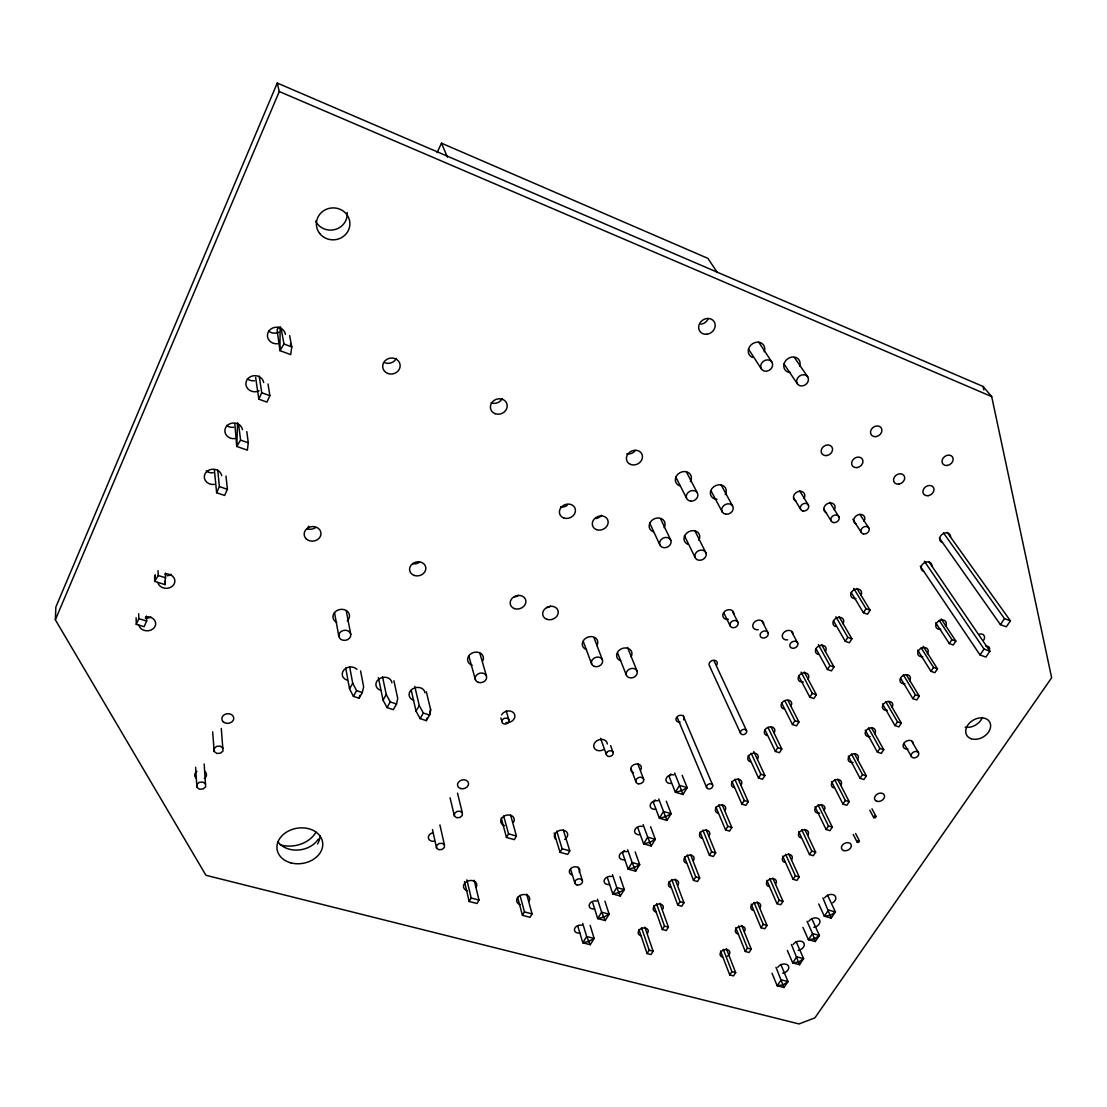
<?xml version="1.0" encoding="UTF-8"?>
<svg xmlns="http://www.w3.org/2000/svg" width="1107" height="1107" viewBox="0 0 1107 1107"><rect width="100%" height="100%" fill="white"/><g stroke="black" fill="none" stroke-linecap="round" stroke-linejoin="round"><path stroke-width="1.5" d="M280.14 326.537L279.933 350.628L290.74 354.641L291.764 346.92L289.647 335.642M237.604 422.791L236.732 446.453L247.373 450.148L248.286 442.8L246.806 431.592M55.35 619.809L55.862 607.023L277.262 83.053L983.099 386.481L991.692 396.597L1051.65 677.761L814.904 1017.859L799.033 1023.947L205.944 875.291L55.35 619.809L279.268 91.521L277.262 83.053M436.559 848.045L436.698 845.499L439.064 843.548L442.288 843.34L444.46 845.015L444.322 847.561L441.956 849.498L438.746 849.692L436.559 848.045L432.477 829.6M454.41 816.011L454.562 813.41L456.97 811.431L460.208 811.251L462.38 812.953L462.228 815.555L459.834 817.519L456.596 817.713L454.41 816.011L450.065 797.801M155.229 574.713L154.676 581.396L165.081 584.648L165.538 573.025M430.568 709.393L429.571 715.094L426.32 720.657L420.12 718.595L416.024 711.151L411.25 690.284M378.4 677.636L383.05 700.108L387.035 707.567L393.331 709.656L396.541 704.024L397.731 698.351L393.898 680.736M426.32 720.657L426.901 718.097M345.716 668.033L349.535 688.886L353.41 696.358L359.083 698.24L362.28 692.553L363.663 686.88L360.564 670.884M359.083 698.24L359.789 695.404M146.498 616.045L146.664 621.013L144.118 626.7L136.286 624.348L138.832 618.647L138.693 613.679M278.341 327.202L277.11 329.941L279.933 350.628L283.945 344L281.04 327.921M225.994 476.093L227.405 489.308L224.624 495.438L216.626 492.753L219.394 486.61L217.733 470.101M268.019 383.977L269.873 395.669L266.953 402.104L258.83 399.184L261.736 392.736L259.232 376.062M437.099 152.586L441.485 143.19L707.885 258.36L717.336 272.516M307.192 529.312L308.687 526.199M349.535 688.886L352.704 683.199L349.729 667.189M353.41 696.358L356.592 690.643L352.704 683.199M383.05 700.108L386.246 694.476L382.552 676.861M387.035 707.567L390.245 701.921L386.246 694.476M474.197 880.245L478.985 900.046L476.979 903.506L469.188 901.485L471.195 898.012L466.891 879.857M510.576 815.001L516.415 836.034L514.34 839.632L506.48 837.459L508.556 833.848L503.699 816.053M416.024 711.151L419.249 705.588L414.779 686.368M420.12 718.595L423.358 713.019L419.249 705.588M526.669 894.152L532.066 913.898L530.045 917.302L522.435 915.323L524.469 911.905L520.041 895.452M563.338 830.07L569.801 850.882L567.697 854.41L560.031 852.293L562.121 848.751L556.738 831.136M158.038 570.672L158.246 575.515L154.676 581.396L154.634 576.249M238.586 424.119L240.579 440.129L236.732 446.453L234.864 424.244M624.182 850.522L622.591 853.137L628.098 869.092L635.653 871.195L639.694 864.65L635.183 851.92M655.095 799.877L653.448 802.561L659.371 818.211L666.967 820.425L671.133 813.687L666.289 801.219M670.87 774.014L669.209 776.74L675.353 792.211L682.977 794.494L687.184 787.672L682.175 775.329M577.882 926.393L582.822 942.79L590.294 944.714L594.155 938.432L590.128 925.355M592.591 902.316L597.697 918.561L605.197 920.54L609.127 914.188L604.934 901.209M607.48 877.893L612.794 893.999L620.321 896.033L624.306 889.585L619.962 876.73M637.909 828.022L643.624 843.825L651.207 845.983L655.302 839.355L650.625 826.749M644.883 927.168L653.13 951.217L651.013 954.566L647.069 953.542L649.2 950.193L641.548 927.749M659.897 903.326L668.434 927.168L666.276 930.558L662.332 929.506L664.491 926.116L656.562 903.852M675.118 879.152L683.946 902.786L681.76 906.218L677.802 905.139L679.989 901.693L671.797 879.636M690.574 854.604L699.707 878.017L697.479 881.504L693.508 880.397L695.722 876.91L687.253 855.047M706.211 829.752L715.662 852.943L713.406 856.472L709.421 855.337L711.676 851.795L702.903 830.153M722.082 804.554L731.838 827.51L729.555 831.094L725.555 829.918L727.839 826.32L718.775 804.9M738.161 778.996L748.249 801.703L745.938 805.342L741.925 804.139L744.236 800.486L734.868 779.3M753.784 751.584L764.909 775.537L762.557 779.231L758.53 777.986L760.883 774.291L751.196 753.327M771.247 727.23L781.805 748.982L779.411 752.732L775.384 751.445L777.764 747.695L768.009 727.507M788.046 700.565L798.936 722.041L796.528 725.846L792.474 724.518L794.895 720.726L784.821 700.773M804.277 671.991L816.329 694.698L813.88 698.559L809.826 697.202L812.275 693.342L801.081 672.143M821.546 644.551L833.986 666.954L831.495 670.87L827.427 669.472L829.918 665.556L818.35 644.648M839.064 616.71L851.906 638.794L849.373 642.766L845.291 641.34L847.81 637.355L835.882 616.751M856.86 588.412L870.116 610.178L867.542 614.205L863.446 612.738L866.02 608.698L853.705 588.398M726.372 948.741L735.685 972.624L733.526 975.89L729.734 974.907L731.907 971.642L723.258 949.336M741.662 925.48L751.266 949.169L749.065 952.477L745.274 951.467L747.46 948.159L738.549 926.033M757.133 901.928L767.026 925.424L764.812 928.773L761.007 927.735L763.221 924.387L754.033 902.454M772.811 878.059L783.009 901.361L780.753 904.751L776.948 903.686L779.19 900.295L769.711 878.543M788.696 853.871L799.212 876.952L796.929 880.397L793.11 879.304L795.393 875.858L785.61 854.3M804.803 829.351L815.651 852.21L813.327 855.697L809.494 854.576L811.805 851.089L801.731 829.738M821.131 804.485L832.312 827.123L829.959 830.665L826.113 829.503L828.465 825.96L818.073 804.831M837.695 779.286L849.207 801.676L846.827 805.273L842.967 804.069L845.347 800.486L834.65 779.577M854.479 753.715L866.338 775.869L863.93 779.508L860.056 778.29L862.478 774.637L851.449 753.964M871.513 727.797L883.732 749.688L881.283 753.383L877.394 752.123L879.844 748.429L868.483 727.991M888.783 701.506L901.361 723.134L898.87 726.884L894.982 725.583L897.473 721.833L885.766 701.644M906.315 674.8L919.28 696.165L916.748 699.956L912.846 698.628L915.378 694.822L903.326 674.896M923.196 646.35L937.435 668.822L934.875 672.682L930.959 671.312L933.519 667.452L921.107 647.789M941.199 618.924L955.853 641.091L953.252 644.994L949.336 643.582L951.923 639.666L939.151 620.28M929.022 561.941L989.921 651.165L985.922 657.088L980.027 654.97L984.026 649.034L924.4 561.235M947.122 532.315L1010.4 620.833L1006.332 626.839L1000.424 624.652L1004.478 618.633L943.524 532.965M772.008 973.219L777.156 985.742L783.977 987.499L788.018 981.577L780.809 964.418M787.368 950.456L792.681 962.869L799.517 964.681L803.599 958.676L796.182 941.656M802.935 927.375L808.401 939.705L815.264 941.559L819.401 935.484L811.777 918.589M818.723 903.99L824.341 916.209L831.219 918.132L835.411 911.96L827.566 895.217M815.264 941.559L812.538 933.602L808.401 939.705L814.489 938.819L819.401 935.484L812.538 933.602L807.045 921.301M605.197 920.54L601.627 912.196L597.697 918.561L603.647 917.219L609.127 914.188L601.627 912.196L597.489 899.216M590.294 944.714L586.682 936.508L582.822 942.79L588.716 941.462L594.155 938.432L586.682 936.508L582.697 923.418M620.321 896.033L616.765 887.537L612.794 893.999L618.799 892.629L624.306 889.585L616.765 887.537L612.475 874.682M651.207 845.983L647.72 837.183L643.624 843.825L649.726 842.413L655.302 839.355L647.72 837.183L643.098 824.563M635.653 871.195L632.139 862.533L628.098 869.092L634.159 867.694L639.694 864.65L632.139 862.533L627.683 849.802M666.967 820.425L663.522 811.459L659.371 818.211L665.528 816.758L671.133 813.687L663.522 811.459L658.734 798.977M682.977 794.494L679.56 785.361L675.353 792.211L681.552 790.744L687.184 787.672L679.56 785.361L674.606 773.018M649.2 950.193L653.13 951.217M731.907 971.642L735.685 972.624M471.195 898.012L478.985 900.046M524.469 911.905L532.066 913.898M664.491 926.116L668.434 927.168M747.46 948.159L751.266 949.169M679.989 901.693L683.946 902.786M763.221 924.387L767.026 925.424M508.556 833.848L516.415 836.034M562.121 848.751L569.801 850.882M695.722 876.91L699.707 878.017M779.19 900.295L783.009 901.361M711.676 851.795L715.662 852.943M795.393 875.858L799.212 876.952M727.839 826.32L731.838 827.51M811.805 851.089L815.651 852.21M744.236 800.486L748.249 801.703M828.465 825.96L832.312 827.123M138.832 618.647L146.664 621.013M760.883 774.291L764.909 775.537M845.347 800.486L849.207 801.676M158.246 575.515L165.787 577.882M777.764 747.695L781.805 748.982M862.478 774.637L866.338 775.869M794.895 720.726L798.936 722.041M879.844 748.429L883.732 749.688M812.275 693.342L816.329 694.698M897.473 721.833L901.361 723.134M356.592 690.643L362.28 692.553M390.245 701.921L396.541 704.024M423.358 713.019L429.571 715.094L430.706 709.988L426.333 691.764M219.394 486.61L227.405 489.308M829.918 665.556L833.986 666.954M915.378 694.822L919.28 696.165M240.579 440.129L248.286 442.8M847.81 637.355L851.906 638.794M933.519 667.452L937.435 668.822M984.026 649.034L989.921 651.165M866.02 608.698L870.116 610.178M951.923 639.666L955.853 641.091M261.736 392.736L269.873 395.669M1004.478 618.633L1010.4 620.833M283.945 344L291.764 346.92L290.366 344.097M279.268 91.521L991.692 396.597M195.621 767.317L196.894 787.326L199.523 789.208L203.148 789L205.653 786.842L204.172 764.024M205.57 783.991L202.955 782.096L199.329 782.289L196.811 784.462L196.894 787.326M212.655 731.769L214.191 751.473L216.82 753.41L220.473 753.217L223.019 751.03L221.289 728.448M222.95 748.097L220.321 746.16L216.654 746.339L214.121 748.54L214.191 751.473M875.928 816.274L874.253 816.191L873.727 817.658L875.402 817.741L876.038 816.509L871.984 808.802M939.345 538.002L1000.424 624.652M794.466 357.575L807.736 376.878A6.255 5.286 -35.9 0 1 802.437 385.928A6.255 5.286 -35.9 0 1 797.455 378.248A6.255 5.286 -35.9 0 1 807.736 376.878M920.291 566.175L980.027 654.97M783.867 363.774L797.358 383.838M758.641 342.063L771.87 362.058A6.296 5.397 -35.5 0 1 766.611 371.219A6.296 5.397 -35.5 0 1 761.478 363.414A6.296 5.397 -35.5 0 1 771.87 362.058M935.706 622.771L949.336 643.582M859.931 514.395L868.94 528.247M748.54 349.148L761.436 369.088M852.805 519.225L861.177 532.246M829.78 502.301L838.926 516.803M917.717 650.196L930.959 671.312M823.926 509.289L831.108 520.843M799.614 490.719L808.456 505.179M851.186 592.383L863.446 612.738M793.65 497.735L800.582 509.262M900.849 678.66L912.846 698.628M911.85 741.358L918.547 752.857M882.5 703.914L894.982 725.583M833.405 620.681L845.291 641.34M903.879 743.406L911.393 756.468M865.273 730.191L877.394 752.123M815.914 648.522L827.427 669.472M721.058 484.797L732.46 505.719M791.823 632.139L797.746 643.153A4.22 3.335 -27.4 0 1 792.847 648.287A4.22 3.335 -27.4 0 1 790.952 642.793A4.22 3.335 -27.4 0 1 797.746 643.153M711.234 491.245L722.484 512.347M848.294 756.095L860.056 778.29M869.798 810.186L873.727 817.658M798.673 675.962L809.826 697.202M686.257 471.637L697.106 492.49M762.031 621.179L768.106 632.9A4.248 3.39 -26.8 0 1 763.193 638.075A4.248 3.39 -26.8 0 1 761.229 632.526A4.248 3.39 -26.8 0 1 768.106 632.9M859.461 841.085L857.98 840.642L857.053 842.012L858.548 842.455L859.461 841.085L855.642 833.543M831.551 781.639L842.967 804.069M675.768 476.979L686.465 498.012M853.248 834.457L857.053 842.012M781.68 703L792.474 724.518M694.864 530.779L706.045 553.085A5.909 4.898 -26.6 0 1 699.126 560.28A5.909 4.898 -26.6 0 1 696.441 552.213A5.909 4.898 -26.6 0 1 706.045 553.085M732.64 611.742L738.009 622.494A4.276 3.446 -26.1 0 1 733.097 627.724A4.276 3.446 -26.1 0 1 731.049 622.106A4.276 3.446 -26.1 0 1 738.009 622.494M724.006 613.32L730.108 625.732M684.444 535.733L695.03 557.319M815.029 806.823L826.113 829.503M764.923 729.665L775.384 751.445M660.588 518.823L670.897 540.424A5.964 4.982 -25.6 0 1 663.965 547.716A5.964 4.982 -25.6 0 1 661.156 539.538A5.964 4.982 -25.6 0 1 670.897 540.424M798.742 831.675L809.494 854.576M649.74 523.154L659.786 544.699M714.126 661.059L746.616 730.786A3.293 2.56 -24.3 0 1 742.728 734.647A3.293 2.56 -24.3 0 1 741.303 730.454A3.293 2.56 -24.3 0 1 746.616 730.786M822.875 897.846L831.219 918.132M709.725 666.4L740.486 733.138M748.207 755.486L758.53 777.986M782.677 856.181L793.11 879.304M813.949 937.601L814.489 938.819M731.935 781.39L741.925 804.139M766.833 880.356L776.948 903.686M791.422 944.465L799.517 964.681M441.485 143.19L447.422 157.139M683.005 715.302L712.687 785.195A3.238 2.477 -22.6 0 1 708.881 788.959A3.238 2.477 -22.6 0 1 707.428 784.918A3.238 2.477 -22.6 0 1 712.687 785.195M715.897 806.934L725.555 829.918M677.263 717.516L706.64 787.52M751.196 904.211L761.007 927.735M775.993 967.31L783.977 987.499M627.503 647.443L637.065 671.105A5.715 4.608 -21.7 0 1 630.45 677.913A5.715 4.608 -21.7 0 1 627.641 670.441A5.715 4.608 -21.7 0 1 637.065 671.105M700.067 832.118L709.421 855.337M681.248 789.983L681.552 790.744M735.768 927.735L745.274 951.467M617.609 652.992L626.382 675.215M684.472 856.943L693.508 880.397M720.519 950.982L729.734 974.907M665.238 815.984L665.528 816.758M594.002 637.757L602.416 659.827M637.701 763.581L643.707 779.453M631.128 768.964L635.833 781.611M583.389 641.756L591.65 663.965M669.057 881.476L677.802 905.139M649.449 841.624L649.726 842.413M610.607 745.634L612.946 752.068M600.561 738.314L606.345 754.448M653.891 905.637L662.332 929.506M633.882 866.906L634.159 867.694M638.905 929.465L647.069 953.542M618.536 891.841L618.799 892.629M603.398 916.416L603.647 917.219M578.228 867.265L582.337 880.411M570.603 869.161L574.976 883.414M588.467 940.646L588.716 941.462M554.164 832.976L560.031 852.293M506.231 710.957L508.971 720.228M479.815 653.088L486.36 675.754M468.731 655.731L475.484 679.933M501.25 818.101L506.48 837.459M517.619 897.265L522.435 915.323M457.523 793.138L462.38 812.953M464.497 881.546L469.188 901.485M439.894 824.923L444.46 845.015M983.099 386.481L983.819 389.858M346.297 611.05L350.767 634.422A6.047 5.051 -9.9 0 1 342.381 640.081A6.047 5.051 -9.9 0 1 341.205 631.419A6.047 5.051 -9.9 0 1 350.767 634.422M334.522 612.683L338.797 636.207M255.634 377.404L258.83 399.184M164.652 581.313L165.081 584.648M214.357 469.562L216.626 492.753M136.119 617.72L136.286 624.348M320.131 835.716A27.467 21.282 -9 0 1 317.612 843.949M315.938 832.201A27.246 21.199 -8.9 0 1 280.209 844.835M671.063 887.689A5.244 3.902 -20.4 0 1 669.043 882.556A5.244 3.902 -20.4 0 1 675.962 879.899A5.244 3.902 -20.4 0 1 677.982 885.033M686.478 863.197A5.286 3.958 -21.1 0 1 684.486 857.98A5.286 3.958 -21.1 0 1 691.46 855.296A5.286 3.958 -21.1 0 1 693.452 860.526M640.842 935.664A5.175 3.791 -19.2 0 1 638.781 930.696A5.175 3.791 -19.2 0 1 645.616 928.081A5.175 3.791 -19.2 0 1 647.664 933.035M655.856 911.836A5.203 3.847 -19.8 0 1 653.808 906.785A5.203 3.847 -19.8 0 1 660.685 904.156A5.203 3.847 -19.8 0 1 662.719 909.193M380.67 690.27A8.095 6.628 -11.8 0 1 376.145 682.853A8.095 6.628 -11.8 0 1 384.516 677.249A8.095 6.628 -11.8 0 1 391.933 682.742M413.741 700.274A8.026 6.545 -13.1 0 1 409.341 692.94A8.026 6.545 -13.1 0 1 417.685 687.392A8.026 6.545 -13.1 0 1 424.963 692.802M347.1 680.113A8.164 6.725 -10.3 0 1 343.973 669.887A8.164 6.725 -10.3 0 1 356.883 669.348M520.262 904.585A6.67 5.023 -16.2 0 1 517.273 898.109A6.67 5.023 -16.2 0 1 526.06 894.733A6.67 5.023 -16.2 0 1 529.035 901.223M171.087 574.284A8.51 7.182 -0.8 0 1 167.088 575.82M164.929 574.007A8.593 7.223 -1 0 1 174.795 579.916A8.593 7.223 -1 0 1 167.71 588.246A8.593 7.223 -1 0 1 157.831 582.351M501.568 714.873A7.126 5.743 -16.6 0 1 510.59 711.151A7.126 5.743 -16.6 0 1 514.506 718.056A7.126 5.743 -16.6 0 1 505.941 722.58M502.066 720.629A7.126 5.743 -16.6 0 1 500.876 717.903M722.525 957.085A5.065 3.653 -21.1 0 1 721.155 951.646A5.065 3.653 -21.1 0 1 728.683 950.304A5.065 3.653 -21.1 0 1 727.424 956.213M796.237 501.333A5.95 4.898 -31.5 0 1 794.273 494.594A5.95 4.898 -31.5 0 1 802.077 491.605A5.95 4.898 -31.5 0 1 804.028 498.33M347.086 212.433A16.577 15.83 -2.6 0 1 335.13 229.509A16.577 15.83 -2.6 0 1 315.606 221.082M922.698 656.672A5.563 4.262 -30.5 0 1 917.841 652.134A5.563 4.262 -30.5 0 1 925.037 647.553A5.563 4.262 -30.5 0 1 927.389 653.683M702.115 838.373A5.314 4.013 -21.8 0 1 700.136 833.059A5.314 4.013 -21.8 0 1 707.165 830.361A5.314 4.013 -21.8 0 1 709.13 835.688M717.973 813.202A5.355 4.068 -22.6 0 1 716.021 807.792A5.355 4.068 -22.6 0 1 723.092 805.08A5.355 4.068 -22.6 0 1 725.043 810.49M734.052 787.672A5.397 4.124 -23.3 0 1 732.114 782.165A5.397 4.124 -23.3 0 1 739.241 779.439A5.397 4.124 -23.3 0 1 741.164 784.946M750.366 761.782A5.438 4.179 -24.2 0 1 748.457 756.178A5.438 4.179 -24.2 0 1 755.624 753.424A5.438 4.179 -24.2 0 1 757.534 759.028M766.902 735.518A5.48 4.234 -25.1 0 1 765.02 729.817A5.48 4.234 -25.1 0 1 772.243 727.036A5.48 4.234 -25.1 0 1 774.125 732.751M783.687 708.881A5.521 4.29 -26 0 1 781.819 703.07A5.521 4.29 -26 0 1 789.097 700.274A5.521 4.29 -26 0 1 790.952 706.086M803.364 682.037A5.577 4.345 -27 0 1 798.216 677.526A5.577 4.345 -27 0 1 805.37 672.918A5.577 4.345 -27 0 1 808.027 679.034M817.99 654.417A5.618 4.414 -28.1 0 1 816.177 648.411A5.618 4.414 -28.1 0 1 823.566 645.575A5.618 4.414 -28.1 0 1 825.365 651.594M835.522 626.59A5.673 4.47 -29.2 0 1 833.737 620.46A5.673 4.47 -29.2 0 1 841.168 617.609A5.673 4.47 -29.2 0 1 842.939 623.739M856.002 598.569A5.715 4.525 -30.3 0 1 850.854 593.767A5.715 4.525 -30.3 0 1 858.202 589.007A5.715 4.525 -30.3 0 1 860.789 595.469M940.729 629.26A5.618 4.317 -31.5 0 1 935.885 624.639A5.618 4.317 -31.5 0 1 943.136 619.989A5.618 4.317 -31.5 0 1 945.461 626.244M904.917 683.683A5.521 4.207 -29.5 0 1 900.06 679.241A5.521 4.207 -29.5 0 1 907.187 674.703A5.521 4.207 -29.5 0 1 909.567 680.736M887.399 710.32A5.466 4.151 -28.5 0 1 882.542 705.962A5.466 4.151 -28.5 0 1 889.599 701.478A5.466 4.151 -28.5 0 1 892.007 707.387M870.13 736.57A5.424 4.11 -27.6 0 1 865.259 732.294A5.424 4.11 -27.6 0 1 872.261 727.866A5.424 4.11 -27.6 0 1 874.696 733.678M853.096 762.446A5.383 4.054 -26.7 0 1 848.225 758.267A5.383 4.054 -26.7 0 1 855.171 753.881A5.383 4.054 -26.7 0 1 857.621 759.596M833.765 787.838A5.341 3.999 -25.9 0 1 832.077 782.414A5.341 3.999 -25.9 0 1 839.106 779.715A5.341 3.999 -25.9 0 1 840.78 785.14M819.733 813.147A5.3 3.944 -25.1 0 1 814.863 809.134A5.3 3.944 -25.1 0 1 821.685 804.831A5.3 3.944 -25.1 0 1 824.189 810.352M800.887 837.861A5.258 3.902 -24.3 0 1 799.157 832.616A5.258 3.902 -24.3 0 1 806.076 829.959A5.258 3.902 -24.3 0 1 807.806 835.204M784.794 862.353A5.217 3.847 -23.6 0 1 783.023 857.205A5.217 3.847 -23.6 0 1 789.914 854.562A5.217 3.847 -23.6 0 1 791.657 859.71M768.908 886.513A5.175 3.791 -22.9 0 1 767.123 881.449A5.175 3.791 -22.9 0 1 773.959 878.833A5.175 3.791 -22.9 0 1 775.73 883.898M753.23 910.355A5.148 3.75 -22.3 0 1 751.432 905.374A5.148 3.75 -22.3 0 1 758.226 902.772A5.148 3.75 -22.3 0 1 760.011 907.754M737.774 933.879A5.106 3.695 -21.6 0 1 735.947 928.981A5.106 3.695 -21.6 0 1 742.7 926.393A5.106 3.695 -21.6 0 1 744.513 931.291M604.159 749.356A6.96 5.493 -19.7 0 1 594.21 748A6.96 5.493 -19.7 0 1 599.053 739.753A6.96 5.493 -19.7 0 1 607.314 743.987M434.318 841.209A5.535 4.29 -13.6 0 1 428.367 837.847A5.535 4.29 -13.6 0 1 433.335 832.672M205.238 771.87A5.922 4.677 -5.4 0 1 204.325 778.484M196.022 778.069A5.922 4.677 -5.4 0 1 196.908 771.441M717.018 499.285A8.261 6.933 -29 0 1 710.652 491.051A8.261 6.933 -29 0 1 721.404 484.977A8.261 6.933 -29 0 1 725.237 494.635M790.44 372.533A8.607 7.32 -36.3 0 1 784.005 364.037A8.607 7.32 -36.3 0 1 794.397 357.049A8.607 7.32 -36.3 0 1 799.572 366.389M586.461 649.574A7.943 6.504 -20.6 0 1 583.112 641.008A7.943 6.504 -20.6 0 1 593.601 636.968A7.943 6.504 -20.6 0 1 596.922 645.547M653.31 531.817A8.206 6.905 -25.7 0 1 650.1 522.573A8.206 6.905 -25.7 0 1 660.921 518.408A8.206 6.905 -25.7 0 1 664.117 527.665M679.477 485.738A8.316 7.057 -28.1 0 1 676.308 476.231A8.316 7.057 -28.1 0 1 687.267 472.011A8.316 7.057 -28.1 0 1 690.408 481.545M752.359 357.381A8.662 7.458 -35.9 0 1 749.121 347.515A8.662 7.458 -35.9 0 1 759.817 342.437A8.662 7.458 -35.9 0 1 764.259 351.735M620.695 660.768A7.887 6.393 -21.7 0 1 617.485 652.3A7.887 6.393 -21.7 0 1 627.89 648.301A7.887 6.393 -21.7 0 1 631.073 656.783M688.042 544.34A8.15 6.78 -26.7 0 1 684.97 535.221A8.15 6.78 -26.7 0 1 695.708 531.083A8.15 6.78 -26.7 0 1 698.766 540.23M336.694 622.425A8.33 6.988 -9.7 0 1 334.577 612.475A8.33 6.988 -9.7 0 1 346.574 610.69A8.33 6.988 -9.7 0 1 347.252 620.875M472.108 665.155A8.04 6.614 -15.7 0 1 468.344 656.548A8.04 6.614 -15.7 0 1 478.944 652.48A8.04 6.614 -15.7 0 1 482.68 661.087M671.34 783.369A5.452 4.207 -21.5 0 1 666.082 778.788A5.452 4.207 -21.5 0 1 673.776 774.9M655.552 809.189A5.41 4.151 -20.8 0 1 650.279 804.692A5.41 4.151 -20.8 0 1 657.918 800.845M639.971 834.636A5.369 4.096 -20 0 1 634.712 830.236A5.369 4.096 -20 0 1 642.281 826.417M624.611 859.738A5.341 4.041 -19.4 0 1 619.353 855.42A5.341 4.041 -19.4 0 1 626.866 851.643M609.473 884.493A5.3 3.971 -18.7 0 1 604.214 880.259A5.3 3.971 -18.7 0 1 611.673 876.509M594.542 908.889A5.258 3.916 -18.1 0 1 589.27 904.751A5.258 3.916 -18.1 0 1 596.687 901.043M579.805 932.966A5.231 3.861 -17.6 0 1 574.547 928.898A5.231 3.861 -17.6 0 1 581.895 925.231M777.751 967.31A6.158 4.359 -22.2 0 1 784.932 964.017A6.158 4.359 -22.2 0 1 788.696 968.376A6.158 4.359 -22.2 0 1 782.801 973.178M793.179 944.437A6.199 4.414 -22.8 0 1 800.43 941.13A6.199 4.414 -22.8 0 1 804.166 945.572A6.199 4.414 -22.8 0 1 798.216 950.429M808.816 921.273A6.241 4.47 -23.4 0 1 816.122 917.938A6.241 4.47 -23.4 0 1 819.844 922.463A6.241 4.47 -23.4 0 1 813.839 927.375M824.673 897.805A6.296 4.539 -24 0 1 834.194 895.148A6.296 4.539 -24 0 1 832.713 902.842M923.542 571.35A5.756 4.511 -32.7 0 1 921.508 565.871A5.756 4.511 -32.7 0 1 927.721 561.858A5.756 4.511 -32.7 0 1 931.9 565.954M942.126 542.485A5.812 4.566 -33.9 0 1 940.12 536.895A5.812 4.566 -33.9 0 1 946.388 532.841A5.812 4.566 -33.9 0 1 950.567 537.02M709.601 666.11A4.248 3.39 -24.6 0 1 710.459 661.543A4.248 3.39 -24.6 0 1 715.745 660.727A4.248 3.39 -24.6 0 1 716.713 665.003M683.489 716.45A4.179 3.293 -22.6 0 1 683.559 719.827M680.085 722.068A4.179 3.293 -22.6 0 1 676.073 718.443A4.179 3.293 -22.6 0 1 681.967 715.44M979.681 633.979A5.577 4.22 -31.9 0 1 984.012 635.556A5.577 4.22 -31.9 0 1 983.653 640.123M907.961 748.996A5.383 4.013 -28.2 0 1 903.104 745.551A5.383 4.013 -28.2 0 1 908.46 740.431A5.383 4.013 -28.2 0 1 913.303 743.876M572.167 874.931A5.341 4.041 -17.8 0 1 569.884 869.673A5.341 4.041 -17.8 0 1 576.941 866.975A5.341 4.041 -17.8 0 1 579.21 872.233M633.522 772.644A5.493 4.276 -20.6 0 1 631.308 766.999A5.493 4.276 -20.6 0 1 638.573 764.217A5.493 4.276 -20.6 0 1 640.759 769.863M787.644 639.846A5.66 4.497 -27.5 0 1 782.275 635.985A5.66 4.497 -27.5 0 1 787.783 630.45A5.66 4.497 -27.5 0 1 793.152 634.325M856.334 524.234A5.881 4.746 -32.5 0 1 854.549 517.661A5.881 4.746 -32.5 0 1 862.228 514.7A5.881 4.746 -32.5 0 1 864.014 521.286M758.226 629.675A5.701 4.566 -26.8 0 1 752.746 625.759A5.701 4.566 -26.8 0 1 758.267 620.183A5.701 4.566 -26.8 0 1 763.733 624.099M826.514 512.873A5.922 4.815 -32 0 1 824.646 506.217A5.922 4.815 -32 0 1 832.381 503.242A5.922 4.815 -32 0 1 834.249 509.898M728.364 619.353A5.743 4.636 -26.1 0 1 722.788 615.395A5.743 4.636 -26.1 0 1 728.309 609.749A5.743 4.636 -26.1 0 1 733.872 613.721M555.465 839.064A6.794 5.203 -17.6 0 1 557.388 831.482A6.794 5.203 -17.6 0 1 566.618 831.883A6.794 5.203 -17.6 0 1 564.667 839.48M467.265 890.692A6.767 5.134 -14.6 0 1 464.096 884.106A6.767 5.134 -14.6 0 1 472.993 880.688A6.767 5.134 -14.6 0 1 476.148 887.288M504.543 825.628A6.877 5.327 -16 0 1 501.416 818.723A6.877 5.327 -16 0 1 510.479 815.236A6.877 5.327 -16 0 1 513.593 822.141M145.778 616.82A8.524 7.057 -1.1 0 1 155.589 622.535A8.524 7.057 -1.1 0 1 148.629 630.713A8.524 7.057 -1.1 0 1 138.79 625.012M277.663 343.71A9.036 8.275 -1.2 0 1 267.507 336.625A9.036 8.275 -1.2 0 1 275.269 327.298A9.036 8.275 -1.2 0 1 285.412 334.397M259.038 390.84A8.953 8.067 -1 0 1 246.487 386.689A8.953 8.067 -1 0 1 252.576 375.923A8.953 8.067 -1 0 1 263.701 382.607M234.988 438.607A8.87 7.86 -1 0 1 224.929 431.993A8.87 7.86 -1 0 1 232.442 423.054A8.87 7.86 -1 0 1 242.488 429.696M214.384 484.423A8.787 7.666 -1 0 1 204.38 478.03A8.787 7.666 -1 0 1 211.769 469.285A8.787 7.666 -1 0 1 221.76 475.692M601.654 515.212A8.053 6.877 -23.3 0 1 595.746 518.56M982.296 717.474A13.132 9.755 -30 0 1 965.11 727.147M318.29 839.078A22.832 17.726 -9.1 0 1 298.212 850.024A22.832 17.726 -9.1 0 1 277.982 841.79M550.456 606.166A7.86 6.559 -19.4 0 1 546.664 607.618M518.408 595.455A7.929 6.656 -18.1 0 1 514.589 596.922M419.318 562.314A8.136 6.96 -13.3 0 1 412.607 563.795M315.523 527.61A8.372 7.251 -7.4 0 1 307.248 528.786M567.213 505.415A8.109 6.974 -22 0 1 560.543 506.881M635.473 450.466A8.192 7.099 -26.8 0 1 626.7 453.842M502.274 398.575A8.441 7.569 -20.4 0 1 491.148 402.865M396.306 358.419A8.676 7.929 -12.2 0 1 384.904 362.805M707.899 319.411A8.524 7.514 -35.7 0 1 700.869 324.213M150.953 617.166A8.441 7.002 -0.8 0 1 145.252 617.997M278.784 332.238A8.939 8.219 -0.6 0 1 268.6 331.062M254.485 380.739A8.856 8.012 -0.6 0 1 247.318 378.774M233.632 427.274A8.773 7.804 -0.6 0 1 226.534 425.392M213.264 472.744A8.69 7.611 -0.6 0 1 206.206 470.945M985.88 646.267A4.151 3.127 -31.8 0 1 989.16 647.346A4.151 3.127 -31.8 0 1 988.98 650.722M508.805 721.764L507.753 723.12A3.625 2.92 -16.5 0 1 502.094 722.428A3.625 2.92 -16.5 0 1 505.456 718.125A3.625 2.92 -16.5 0 1 508.805 721.764M606.996 752.248L606.553 752.954A3.542 2.781 -19.9 0 0 609.957 756.413A3.542 2.781 -19.9 0 0 612.808 751.861A3.542 2.781 -19.9 0 0 606.996 752.248M781.196 979.806L777.156 985.742L783.147 984.912L788.018 981.577L781.196 979.806M796.763 956.849L792.681 962.869L798.714 962.025L803.599 958.676L796.763 956.849M828.534 910.037L824.341 916.209L830.485 915.309L835.411 911.96L828.534 910.037M638.379 783.77L637.452 783.507A4.096 3.169 -20.6 0 1 637.798 777.972A4.096 3.169 -20.6 0 1 643.748 779.729A4.096 3.169 -20.6 0 1 638.379 783.77M917.426 751.764L916.596 751.487A3.999 2.975 -28.2 0 0 911.172 755.431A3.999 2.975 -28.2 0 0 916.568 757.188A3.999 2.975 -28.2 0 0 917.426 751.764M802.852 510.977L801.897 510.618A4.442 3.639 -31.4 0 1 802.617 504.114A4.442 3.639 -31.4 0 1 808.747 506.425A4.442 3.639 -31.4 0 1 802.852 510.977M833.336 522.546L832.395 522.186A4.4 3.57 -31.9 0 1 833.17 515.751A4.4 3.57 -31.9 0 1 839.217 518.021A4.4 3.57 -31.9 0 1 833.336 522.546M863.349 533.934L862.436 533.588A4.386 3.515 -32.3 0 1 863.252 527.223A4.386 3.515 -32.3 0 1 869.203 529.45A4.386 3.515 -32.3 0 1 863.349 533.934M596.535 529.644A8.123 6.905 -23.3 0 0 608.172 521.867A8.123 6.905 -23.3 0 0 595.981 517.481A8.123 6.905 -23.3 0 0 596.535 529.644M319.66 233.452A16.757 15.955 -3.5 0 0 348.497 230.145A16.757 15.955 -3.5 0 0 331.214 208.019A16.757 15.955 -3.5 0 0 319.66 233.452M971.157 738.729A13.242 9.783 -29.9 0 0 990.613 726.579A13.242 9.783 -29.9 0 0 972.735 720.436A13.242 9.783 -29.9 0 0 971.157 738.729M290.85 862.851A23.039 17.795 -9.3 0 0 322.607 842.192A23.039 17.795 -9.3 0 0 286.09 832.395A23.039 17.795 -9.3 0 0 290.85 862.851M876.841 801.302A5.286 3.902 -26.6 0 0 884.576 796.459A5.286 3.902 -26.6 0 0 877.201 794.134A5.286 3.902 -26.6 0 0 876.841 801.302M843.742 850.591A5.203 3.805 -25.1 0 0 851.338 845.859A5.203 3.805 -25.1 0 0 844.004 843.659A5.203 3.805 -25.1 0 0 843.742 850.591M460.664 788.558A5.604 4.414 -14.7 0 0 468.565 783.396A5.604 4.414 -14.7 0 0 459.889 780.905A5.604 4.414 -14.7 0 0 460.664 788.558M223.102 721.681A5.992 4.843 -5.7 0 0 233.369 720.117A5.992 4.843 -5.7 0 0 226.935 713.752A5.992 4.843 -5.7 0 0 223.102 721.681M546.927 619.353A7.943 6.6 -19.4 0 0 558.246 611.867A7.943 6.6 -19.4 0 0 546.194 607.826A7.943 6.6 -19.4 0 0 546.927 619.353M514.534 608.629A7.998 6.697 -18.1 0 0 525.894 601.073A7.998 6.697 -18.1 0 0 513.662 596.964A7.998 6.697 -18.1 0 0 514.534 608.629M414.309 575.46A8.206 6.988 -13.4 0 0 425.821 567.683A8.206 6.988 -13.4 0 0 413.008 563.38A8.206 6.988 -13.4 0 0 414.309 575.46M305.836 538.486A8.455 7.292 -7.6 0 0 320.338 536.452A8.455 7.292 -7.6 0 0 311.551 526.641A8.455 7.292 -7.6 0 0 305.836 538.486M563.754 517.965A8.192 7.016 -22 0 0 575.446 510.119A8.192 7.016 -22 0 0 563.062 505.65A8.192 7.016 -22 0 0 563.754 517.965M947.246 465.493A5.978 4.788 -36.3 0 0 952.587 457.053A5.978 4.788 -36.3 0 0 942.929 458.409A5.978 4.788 -36.3 0 0 947.246 465.493M928.15 495.687A5.922 4.719 -34.9 0 0 933.422 487.371A5.922 4.719 -34.9 0 0 923.805 488.74A5.922 4.719 -34.9 0 0 928.15 495.687M898.856 484.105A5.95 4.802 -34.7 0 0 904.101 475.692A5.95 4.802 -34.7 0 0 894.401 477.075A5.95 4.802 -34.7 0 0 898.856 484.105M875.983 436.615A6.075 4.982 -35.8 0 0 881.283 427.952A6.075 4.982 -35.8 0 0 871.375 429.308A6.075 4.982 -35.8 0 0 875.983 436.615M857.095 467.583A6.005 4.912 -34.2 0 0 862.311 459.045A6.005 4.912 -34.2 0 0 852.473 460.429A6.005 4.912 -34.2 0 0 857.095 467.583M826.708 455.558A6.047 4.995 -33.9 0 0 831.897 446.937A6.047 4.995 -33.9 0 0 821.961 448.321A6.047 4.995 -33.9 0 0 826.708 455.558M630.616 464.47A8.275 7.14 -26.7 0 0 642.489 456.499A8.275 7.14 -26.7 0 0 630.187 451.836A8.275 7.14 -26.7 0 0 630.616 464.47M495.106 413.686A8.538 7.624 -20.4 0 0 507.214 405.397A8.538 7.624 -20.4 0 0 494.096 400.416A8.538 7.624 -20.4 0 0 495.106 413.686M387.824 373.474A8.759 7.984 -12.4 0 0 400.111 364.936A8.759 7.984 -12.4 0 0 386.329 359.706A8.759 7.984 -12.4 0 0 387.824 373.474M706.999 334.231A8.621 7.555 -35.4 0 0 714.057 321.528A8.621 7.555 -35.4 0 0 699.721 323.355A8.621 7.555 -35.4 0 0 706.999 334.231M576.968 884.894A3.985 3.003 -17.9 0 0 582.545 881.172A3.985 3.003 -17.9 0 0 576.47 879.664A3.985 3.003 -17.9 0 0 576.968 884.894M478.418 682.41A5.839 4.774 -15.8 0 0 486.665 676.958A5.839 4.774 -15.8 0 0 477.671 674.135A5.839 4.774 -15.8 0 0 478.418 682.41M690.643 501.125A6.047 5.092 -27.9 0 0 697.701 493.68A6.047 5.092 -27.9 0 0 687.89 492.698A6.047 5.092 -27.9 0 0 690.643 501.125M594.404 666.442A5.77 4.691 -20.6 0 0 602.665 661.031A5.77 4.691 -20.6 0 0 594.002 658.195A5.77 4.691 -20.6 0 0 594.404 666.442M725.998 514.243A5.992 4.995 -28.8 0 0 733.055 506.895A5.992 4.995 -28.8 0 0 723.369 505.941A5.992 4.995 -28.8 0 0 725.998 514.243"/></g></svg>
